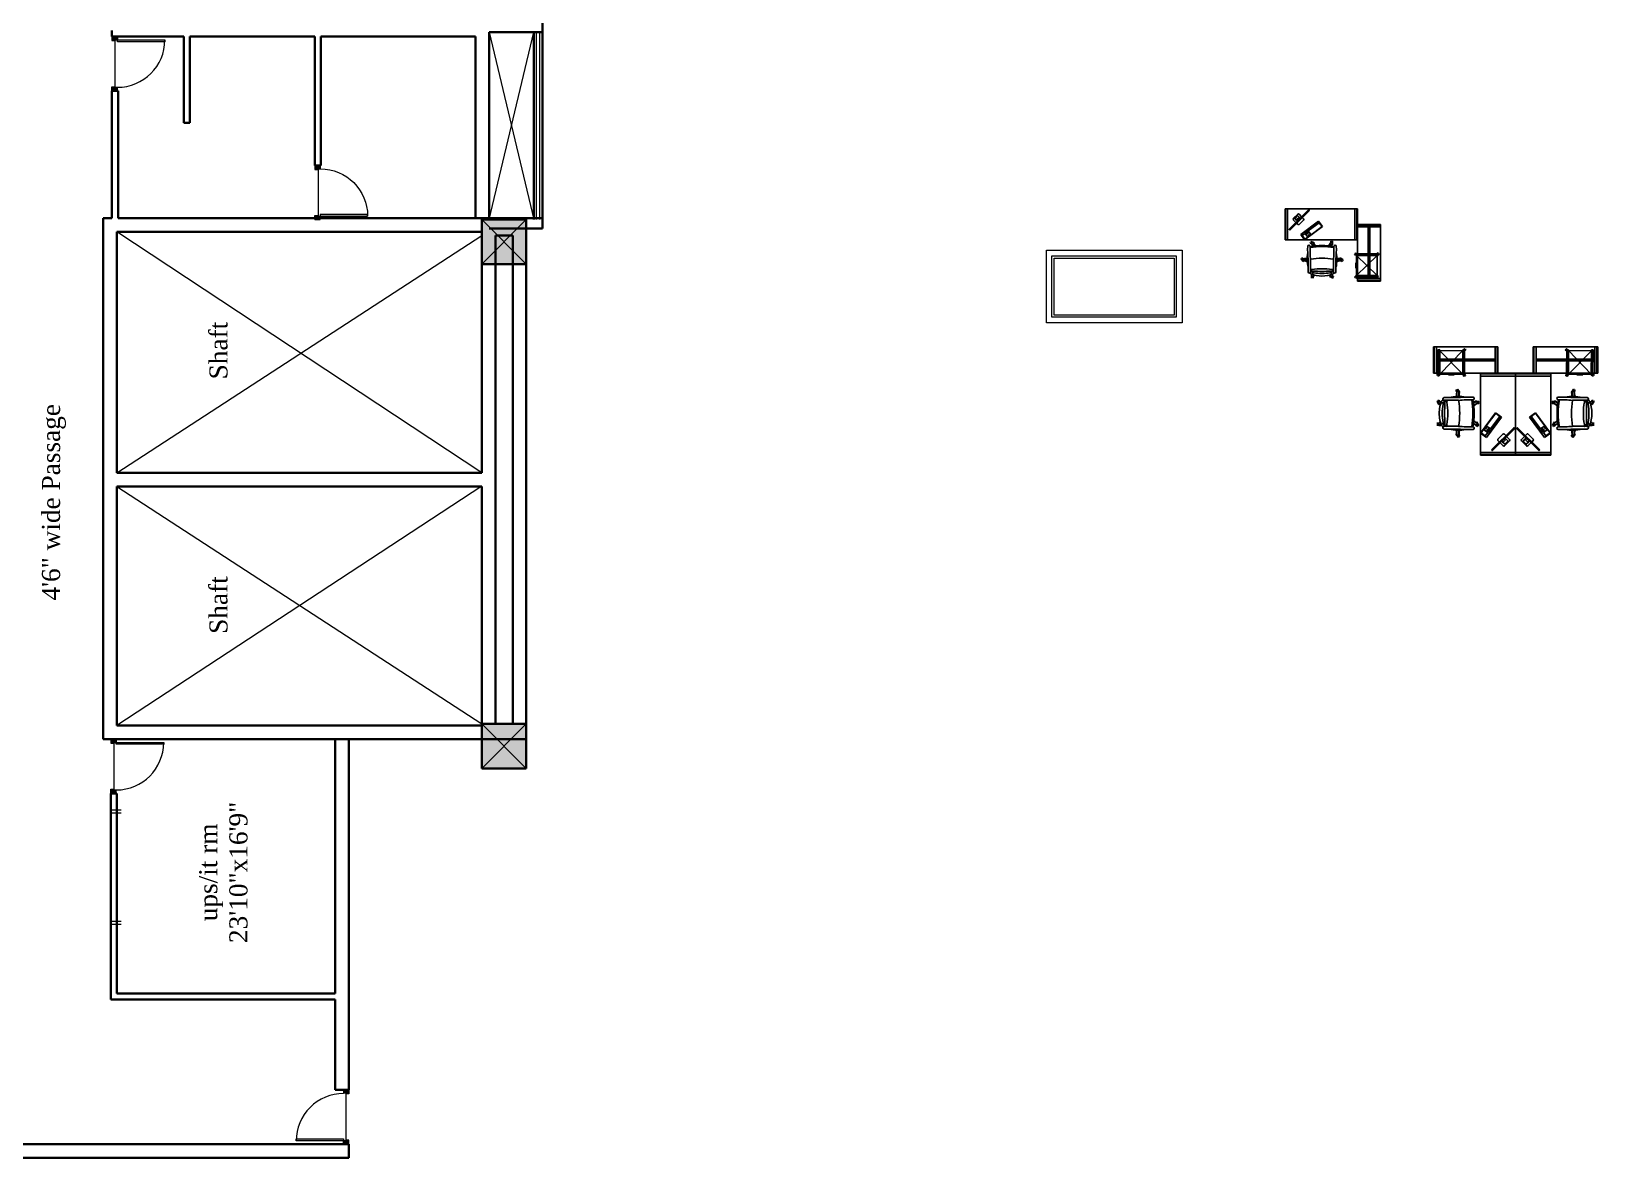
# Model space of a CAD drawing. Header units: inches. Extents: x 327481 to 195042051, y -335014 to 44773228.
# Drawn here: x 367359 to 368398, y -329909 to -329162 of the extents above; entities that cross this region are included whole.
import ezdxf

# ---------------------------------------------------------------- set-up
doc = ezdxf.new("R2010")
doc.units = ezdxf.units.IN
doc.header["$MEASUREMENT"] = 0
doc.linetypes.add('ACAD_ISO10W100', pattern=[18, 12, -3, 0, -3])
for name, color, linetype in [('cad-block.com', 250, 'Continuous'), ('center', 146, 'Continuous'), ('PARTITION', 174, 'Continuous')]:
    doc.layers.add(name, color=color, linetype=linetype)
for name, color, linetype, lineweight in [('column 1', 146, 'Continuous', 30), ('DOOR', 47, 'Continuous', 9), ('ele1', 1, 'Continuous', 13), ('furniture', 251, 'Continuous', 13), ('GLASS', 140, 'Continuous', 5), ('ser.duct', 131, 'Continuous', 5), ('TEXT', 7, 'Continuous', 0), ('WALL', 12, 'Continuous', 30)]:
    doc.layers.add(name, color=color, linetype=linetype, lineweight=lineweight)
doc.styles.get("Standard").update_dxf_attribs({"font": 'times.ttf', "height": 12})

# ---------------------------------------------------------------- blocks, each defined once
blk = doc.blocks.new('RTU')
at = {"layer": 'DOOR'}
for points in [[(2799511, -182811), (2799511, -182874), (2799551, -182874), (2799551, -182886), (2799611, -182886), (2799611, -182811)], [(2798637, -183716, 0.009156), (2798637, -183748), (2799511, -183748), (2799511, -183716)], [(2799611, -183811), (2799611, -183736), (2799551, -183736), (2799551, -183748), (2799511, -183748), (2799511, -183811)]]:
    blk.add_hatch(color=256, dxfattribs=at).paths.add_polyline_path(points)
at = {"layer": 'DOOR', "ltscale": 300}
for p, q in [((2799511, -182811), (2799511, -182874)), ((2799611, -182811), (2799511, -182811)), ((2799551, -182874), (2799511, -182874)), ((2799551, -182874), (2799551, -182886)), ((2799611, -182886), (2799551, -182886)), ((2799551, -182886), (2799551, -183736)), ((2799611, -182811), (2799611, -182886)), ((2798637, -183748), (2798637, -183716)), ((2798637, -183716), (2799511, -183716)), ((2799511, -183748), (2798637, -183748)), ((2799511, -183716), (2799511, -183748)), ((2799511, -183811), (2799511, -183748)), ((2799551, -183748), (2799511, -183748)), ((2799611, -183811), (2799511, -183811)), ((2799611, -183736), (2799551, -183736)), ((2799551, -183748), (2799551, -183736)), ((2799611, -183811), (2799611, -183736))]:
    blk.add_line(p, q, dxfattribs=at)
blk.add_arc((2799511, -183748), 874, 90, 180, dxfattribs=at)
blk = doc.blocks.new('COLUMN1')
at = {"layer": 'column 1'}
h = blk.add_hatch(color=256, dxfattribs=at)
h.paths.add_polyline_path([(1, 1), (0, 1), (0.5, 0.5)])
h.paths.add_polyline_path([(1, 1), (0.5, 0.5), (1, 0)])
h.paths.add_polyline_path([(0.5, 0.5), (0, 0), (1, 0)])
h.paths.add_polyline_path([(0.5, 0.5), (0, 1), (0, 0)])
at = {"layer": 'column 1', "lineweight": 0, "ltscale": 0.3}
for p, q in [((0, 1), (1, 0)), ((0, 0), (1, 1))]:
    blk.add_line(p, q, dxfattribs=at)
at = {"layer": 'column 1', "ltscale": 0.3}
for p, q in [((1, 1), (0, 1)), ((0, 1), (0, 0)), ((1, 0), (1, 1)), ((0, 0), (1, 0))]:
    blk.add_line(p, q, dxfattribs=at)
blk = doc.blocks.new('HFGHGF')
at = {"layer": 'DOOR'}
for points in [[(341497.2, -325932.9), (341499.5, -325932.9), (341499.5, -325931.4), (341499.9, -325931.4), (341499.9, -325929.3), (341497.2, -325929.3)], [(341533.2, -325929.3), (341530.5, -325929.3), (341530.5, -325931.4), (341531, -325931.4), (341531, -325932.9), (341533.2, -325932.9)]]:
    blk.add_hatch(color=256, dxfattribs=at).paths.add_polyline_path(points)
h = blk.add_hatch(color=256, dxfattribs=at)
edge = h.paths.add_edge_path()
edge.add_line((341531, -325932.9), (341529.8, -325932.9))
edge.add_line((341529.8, -325932.9), (341529.8, -325964.3))
edge.add_ellipse((341531, -325932.9), major_axis=(22.2, 22.2), ratio=1, start_angle=222.9017, end_angle=225)
edge.add_line((341531, -325964.3), (341531, -325932.9))
at = {"layer": 'DOOR', "ltscale": 300}
for p, q in [((341497.2, -325929.3), (341499.9, -325929.3)), ((341497.2, -325929.3), (341497.2, -325932.9)), ((341497.2, -325932.9), (341499.5, -325932.9)), ((341499.5, -325931.4), (341499.9, -325931.4)), ((341499.5, -325931.4), (341499.5, -325932.9)), ((341499.9, -325929.3), (341499.9, -325931.4)), ((341499.9, -325931.4), (341530.5, -325931.4)), ((341529.8, -325964.3), (341529.8, -325932.9)), ((341529.8, -325932.9), (341531, -325932.9)), ((341533.2, -325929.3), (341530.5, -325929.3)), ((341530.5, -325929.3), (341530.5, -325931.4)), ((341531, -325931.4), (341530.5, -325931.4)), ((341531, -325931.4), (341531, -325932.9)), ((341533.2, -325932.9), (341531, -325932.9)), ((341531, -325932.9), (341531, -325964.3)), ((341533.2, -325929.3), (341533.2, -325932.9)), ((341531, -325964.3), (341529.8, -325964.3))]:
    blk.add_line(p, q, dxfattribs=at)
blk.add_ellipse((341531, -325932.9), major_axis=(22.2, 22.2), ratio=1, start_param=2.356194, end_param=3.926991, dxfattribs=at)
blk = doc.blocks.new('sefaw')
at = {"layer": 'furniture'}
for points in [[(368032.1, -329306.9), (368032.1, -329396.9), (367983.9, -329396.9), (367983.9, -329306.9)], [(368028.4, -329310.6), (368028.4, -329393.1), (367987.6, -329393.1), (367987.6, -329310.6)], [(368026.9, -329312.1), (368026.9, -329391.6), (367989.1, -329391.6), (367989.1, -329312.1)]]:
    blk.add_lwpolyline(points, close=True, dxfattribs=at)
blk = doc.blocks.new('furn040')
at = {"color": 0, "linetype": 'ByBlock', "ltscale": 100}
for p, q in [((-1394, 0), (-1394, -600)), ((-1394, 0), (-1394, -600)), ((6, 0), (-1394, 0)), ((6, 0), (-1394, 0)), ((-1382, 0), (-1382, -600)), ((-1344, 0), (-1344, -600)), ((-1089, -496), (-744, -238)), ((-944, -426), (-730, -267)), ((-755, -259), (-744, -250)), ((-747, -270), (-755, -259)), ((-735, -262), (-747, -270)), ((-744, -238), (-668, -340)), ((-744, -250), (-735, -262)), ((-730, -267), (-676, -339)), ((-44, 0), (-44, -600)), ((-6, 0), (-6, -600)), ((6, -600), (6, 0)), ((-1014, -597), (-1089, -496)), ((-1063, -517), (-1007, -475)), ((-1010, -588), (-1063, -517)), ((-668, -340), (-1014, -597)), ((-1013, -450), (-967, -415)), ((-1004, -462), (-1013, -450)), ((-1007, -475), (-954, -546)), ((-958, -427), (-1004, -462)), ((-1001, -470), (-949, -432)), ((-985, -492), (-1001, -470)), ((-933, -454), (-985, -492)), ((-967, -415), (-958, -427)), ((-957, -407), (-773, -270)), ((-948, -420), (-957, -407)), ((-956, -531), (-939, -518)), ((-950, -540), (-956, -531)), ((-900, -503), (-950, -540)), ((-949, -432), (-933, -454)), ((-763, -283), (-948, -420)), ((-947, -508), (-932, -497)), ((-939, -518), (-947, -508)), ((-890, -499), (-944, -426)), ((-932, -497), (-924, -507)), ((-924, -507), (-907, -494)), ((-907, -494), (-900, -503)), ((-676, -339), (-890, -499)), ((-773, -270), (-763, -283)), ((456, -300), (6, -300)), ((6, -300), (456, -300)), ((6, -300), (6, -700)), ((6, -700), (6, -300)), ((6, -312), (456, -312)), ((6, -350), (456, -350)), ((6, -410), (6, -440)), ((216, -700), (216, -350)), ((246, -700), (246, -350)), ((416, -300), (446, -300)), ((456, -700), (456, -300)), ((6, -600), (-1394, -600)), ((-954, -546), (-1010, -588)), ((-904, -660), (-898, -649)), ((-877, -675), (-904, -660)), ((-898, -649), (-888, -655)), ((-888, -629), (-893, -639)), ((-893, -639), (-883, -645)), ((-856, -643), (-888, -629)), ((-888, -655), (-878, -660)), ((-883, -645), (-873, -650)), ((-880, -669), (-850, -652)), ((-880, -669), (-852, -718)), ((-826, -661), (-856, -643)), ((-850, -652), (-814, -714)), ((-838, -668), (-832, -671)), ((-832, -671), (-826, -661)), ((-506, -652), (-542, -714)), ((-510, -626), (-499, -626)), ((-510, -657), (-510, -626)), ((-506, -652), (-476, -669)), ((-476, -669), (-505, -718)), ((-499, -626), (-498, -637)), ((-498, -637), (-498, -649)), ((-487, -625), (-487, -637)), ((-476, -625), (-487, -625)), ((-487, -637), (-486, -648)), ((-484, -688), (-484, -695)), ((-484, -695), (-473, -694)), ((-472, -659), (-476, -625)), ((-473, -694), (-472, -659)), ((6, -1400), (6, -700)), ((6, -700), (6, -1400)), ((216, -1350), (216, -700)), ((246, -1350), (246, -700)), ((456, -1400), (456, -700)), ((-1089, -975), (-1082, -966)), ((-1064, -998), (-1089, -975)), ((-1082, -966), (-1073, -973)), ((-1067, -948), (-1074, -957)), ((-1074, -957), (-1066, -964)), ((-1073, -973), (-1065, -980)), ((-1044, -965), (-1067, -948)), ((-1066, -964), (-1057, -972)), ((-1036, -1019), (-1064, -998)), ((-1052, -1001), (-1052, -966)), ((-1052, -966), (-968, -966)), ((-1052, -1001), (-968, -1001)), ((-1038, -1003), (-1029, -1011)), ((-1038, -1003), (-1038, -1003)), ((-1029, -1011), (-1036, -1019)), ((-948, -973), (-948, -1222)), ((-900, -973), (-900, -1208)), ((-456, -973), (-456, -1208)), ((-409, -973), (-409, -1222)), ((-305, -966), (-388, -966)), ((-305, -1001), (-388, -1001)), ((-331, -960), (-324, -950)), ((-325, -964), (-331, -960)), ((-324, -950), (-294, -968)), ((-311, -1002), (-285, -1017)), ((-305, -966), (-305, -1001)), ((-288, -1001), (-298, -995)), ((-294, -968), (-266, -988)), ((-282, -991), (-291, -985)), ((-279, -1007), (-288, -1001)), ((-285, -1017), (-279, -1007)), ((-272, -998), (-282, -991)), ((-266, -988), (-272, -998)), ((-47, -887), (-44, -876)), ((-23, -895), (-47, -887)), ((-44, -876), (-34, -879)), ((-38, -856), (-41, -866)), ((-41, -866), (-31, -869)), ((-8, -863), (-38, -856)), ((-34, -879), (-24, -882)), ((-31, -869), (-23, -871)), ((-24, -1045), (-9, -1045)), ((-24, -1095), (-24, -1045)), ((-23, -870), (407, -872)), ((-23, -900), (-23, -870)), ((-23, -880), (407, -882)), ((407, -902), (-23, -900)), ((-10, -1290), (-8, -900)), ((392, -902), (-10, -1290)), ((12, -870), (-8, -863)), ((-8, -900), (390, -1292)), ((380, -872), (407, -848)), ((392, -902), (390, -1292)), ((406, -863), (399, -870)), ((414, -856), (406, -863)), ((414, -871), (406, -878)), ((407, -848), (414, -856)), ((407, -894), (429, -871)), ((407, -872), (407, -902)), ((407, -894), (407, -894)), ((421, -864), (414, -871)), ((429, -871), (421, -864)), ((-884, -1273), (-884, -1308)), ((-872, -1273), (-884, -1273)), ((-884, -1308), (-881, -1343)), ((-880, -1299), (-862, -1268)), ((-850, -1316), (-880, -1299)), ((-872, -1280), (-872, -1273)), ((-870, -1331), (-870, -1319)), ((-869, -1342), (-870, -1331)), ((-858, -1330), (-859, -1319)), ((-858, -1342), (-858, -1330)), ((-850, -1316), (-829, -1279)), ((-846, -1311), (-846, -1341)), ((-525, -1296), (-530, -1307)), ((-530, -1307), (-500, -1324)), ((-506, -1316), (-528, -1279)), ((-519, -1300), (-525, -1296)), ((-476, -1299), (-506, -1316)), ((-500, -1324), (-469, -1339)), ((-476, -1299), (-494, -1268)), ((-474, -1323), (-483, -1318)), ((-479, -1293), (-453, -1308)), ((-468, -1313), (-478, -1308)), ((-463, -1328), (-474, -1323)), ((-469, -1339), (-463, -1328)), ((-458, -1318), (-468, -1313)), ((-453, -1308), (-458, -1318)), ((-25, -1298), (-47, -1321)), ((-47, -1321), (-39, -1328)), ((-39, -1328), (-32, -1321)), ((-32, -1321), (-25, -1314)), ((-32, -1336), (-24, -1328)), ((405, -1292), (-25, -1290)), ((-25, -1320), (-25, -1290)), ((405, -1312), (-25, -1310)), ((2, -1320), (-25, -1343)), ((405, -1322), (-25, -1320)), ((-24, -1095), (-24, -1095)), ((-24, -1095), (-24, -1095)), ((-24, -1095), (-24, -1145)), ((-24, -1145), (-9, -1145)), ((-24, -1328), (-17, -1321)), ((370, -1322), (389, -1328)), ((405, -1292), (405, -1322)), ((413, -1322), (405, -1320)), ((416, -1312), (406, -1310)), ((-25, -1343), (-32, -1336)), ((6, -1350), (456, -1350)), ((6, -1388), (456, -1388)), ((6, -1400), (456, -1400))]:
    blk.add_line(p, q, dxfattribs=at)
at = {"color": 0, "linetype": 'ByBlock'}
for p, q in [((-1314, -394), (-941, -20)), ((-1233, -211), (-1182, -262)), ((-1169, -222), (-1205, -180)), ((-1201, -175), (-1199, -177)), ((-1200, -175), (-1199, -176)), ((-1165, -204), (-1144, -224)), ((-1165, -204), (-1149, -220)), ((-1165, -204), (-1165, -204)), ((-1163, -206), (-1129, -172)), ((-1160, -134), (-1158, -136)), ((-1159, -134), (-1157, -136)), ((-1112, -166), (-1154, -129)), ((-1131, -170), (-1130, -169)), ((-1131, -170), (-1110, -190)), ((-1130, -169), (-1115, -185)), ((-1123, -102), (-1073, -152)), ((-1059, -167), (-1034, -191)), ((-933, -21), (-941, -20)), ((-1313, -401), (-1314, -394)), ((-1168, -276), (-1144, -300))]:
    blk.add_line(p, q, dxfattribs=at)
for points in [[(-1303, -411), (-923, -31), (-933, -21), (-1313, -401), (-1303, -411)], [(-1233, -187), (-1148, -102)], [(-1205, -180), (-1154, -129)], [(-1199, -177), (-1157, -136)], [(-1199, -176), (-1158, -136)], [(-1119, -300), (-1034, -215)]]:
    blk.add_lwpolyline(points, dxfattribs=at)
for points in [[(-1169, -222, 0.263666), (-1159, -227), (-1156, -226), (-1149, -220)], [(-1112, -166, -0.263666), (-1107, -175), (-1108, -179), (-1115, -185)]]:
    blk.add_lwpolyline(points, format="xyb", dxfattribs=at)
for centre, radius in [((-1230, -190), 1.73), ((-1220, -180), 1.73), ((-1210, -170), 1.73), ((-1200, -160), 1.73), ((-1190, -150), 1.73), ((-1180, -139), 1.73), ((-1170, -129), 1.73), ((-1159, -119), 1.73), ((-1144, -242), 1.14), ((-1093, -191), 1.14)]:
    blk.add_circle(centre, radius, dxfattribs=at)
at = {"color": 0, "linetype": 'ByBlock', "ltscale": 100}
blk.add_circle((191, -1096), 5, dxfattribs=at)
at = {"color": 0, "linetype": 'ByBlock', "ltscale": 0.7}
blk.add_circle((191, -1096), 5, dxfattribs=at)
at = {"color": 0, "linetype": 'ByBlock'}
for centre, start, end in [((-1220, -199), 135, 225), ((-1135, -114), 45, 135), ((-1046, -203), 315, 45), ((-1131, -288), 225, 315)]:
    blk.add_arc(centre, 17.2, start, end, dxfattribs=at)
at = {"color": 0, "linetype": 'ByBlock', "ltscale": 100}
for centre, radius, start, end in [((-931, -730), 25, 23.3646, 166.0119), ((1175, -781), 2131, 178.4583, 185.1431), ((1253, -780), 2162, 178.4274, 185.1186), ((-678, -2045), 1318, 90, 100.0809), ((-678, -2045), 1338, 90, 99.9112), ((1031, 124), 2069, 202.5522, 204.0646), ((-865, -660), 13.3, 30, 210), ((-865, -660), 5.78, 30, 210), ((-2492, -1909), 2069, 35.3389, 37.4478), ((-678, -2045), 1338, 80.0888, 90), ((-678, -2045), 1318, 79.9191, 90), ((1136, -1909), 2069, 142.5522, 144.6611), ((-491, -660), 13.3, 330, 150), ((-2387, 124), 2069, 335.9354, 337.4478), ((-491, -660), 5.78, 330, 150), ((-2610, -780), 2162, 354.8814, 1.5726), ((-425, -730), 25, 13.9881, 156.6354), ((-2531, -781), 2131, 354.8569, 1.5417), ((-1052, -984), 13.3, 90, 270), ((-1052, -984), 5.78, 90, 270), ((-784, -3018), 2069, 95.1232, 97.4478), ((-784, 1050), 2069, 262.5522, 264.9), ((-366, -974), 602, 167.935, 195.1126), ((-678, -2271), 1318, 90, 99.7142), ((-678, -2271), 1318, 80.2858, 90), ((-990, -974), 602, 344.8874, 12.065), ((-573, 1050), 2069, 275.1, 277.4478), ((-573, -3018), 2069, 82.5522, 84.8768), ((-305, -984), 13.3, 270, 90), ((-305, -984), 5.78, 270, 90), ((-12, -880), 12.1, 154.715, 204.8272), ((-12, -880), 12.1, 55.7375, 123.8046), ((395, -882), 12.1, 55.7375, 123.8046), ((-923, -1216), 25, 193.9881, 271.9852), ((-925, -1216), 25.7, 268.5806, 17.7975), ((-874, -1224), 36.8, 198.6123, 238.7576), ((-882, -1239), 20.1, 67.8258, 236.3114), ((-877, -1148), 28.4, 210.9998, 288.2701), ((-846, -1178), 54.2, 179.478, 228.8422), ((-859, -1165), 43, 196.9411, 273.1092), ((-679, -774), 527, 245.9635, 270.0368), ((1031, -2092), 2069, 156.4846, 157.4478), ((-865, -1307), 13.3, 150, 330), ((-821, -1142), 94.8, 235.4751, 262.4619), ((-865, -1307), 5.78, 150, 330), ((-701, -1942), 785, 88.3552, 102.2414), ((-841, -1255), 20.1, 67.8258, 236.3114), ((-802, -3862), 2654, 87.3318, 91.193), ((-2492, -58), 2069, 322.5522, 323.7681), ((-667, -325), 926, 259.6746, 269.3108), ((-555, -3862), 2654, 88.807, 92.6682), ((-689, -325), 926, 270.6892, 280.3254), ((-678, -774), 527, 269.9632, 294.0365), ((-655, -1942), 785, 77.7586, 91.6448), ((1136, -58), 2069, 216.2319, 217.4478), ((-536, -1142), 94.8, 277.5381, 304.5249), ((-516, -1255), 20.1, 303.6886, 112.1742), ((-491, -1307), 13.3, 210, 30), ((-497, -1165), 43, 266.8908, 343.0589), ((-491, -1307), 5.78, 210, 30), ((-2387, -2092), 2069, 22.5522, 23.5154), ((-480, -1148), 28.4, 251.7299, 329.0002), ((-474, -1239), 20.1, 303.6886, 112.1742), ((-510, -1178), 54.2, 311.1578, 0.522), ((-482, -1224), 36.8, 301.2424, 341.3877), ((-431, -1216), 25.7, 162.2025, 271.4194), ((-433, -1216), 25, 268.0148, 346.0119), ((-13, -1310), 12.1, 235.7375, 303.8046), ((394, -1312), 12.1, 235.7375, 303.8046), ((394, -1312), 12.1, 334.715, 24.8272)]:
    blk.add_arc(centre, radius, start, end, dxfattribs=at)

msp = doc.modelspace()

# ---------------------------------------------------------------- linework, layer by layer
at = {"layer": 'ele1', "ltscale": 0.3}
for p, q in [((367691.934, -329286.554), (367691.937, -329162.093)), ((367697.843, -329286.554), (367697.845, -329162.093)), ((367657.442, -329454.77), (367415.142, -329294.58)), ((367415.142, -329454.77), (367657.442, -329297.205)), ((367657.442, -329463.508), (367415.142, -329622.405)), ((367415.142, -329463.83), (367657.461, -329621.38))]:
    msp.add_line(p, q, dxfattribs=at)
at = {"layer": 'GLASS', "ltscale": 0.3}
for p, q in [((367693.783, -329286.554), (367693.786, -329162.093)), ((367695.869, -329286.554), (367695.872, -329162.093))]:
    msp.add_line(p, q, dxfattribs=at)
at = {"layer": 'PARTITION', "lineweight": 0}
for p, q in [((367411.288, -329678.401), (367418.174, -329678.401)), ((367411.288, -329680.401), (367418.174, -329680.401)), ((367411.288, -329752.401), (367418.174, -329752.401)), ((367411.288, -329754.401), (367418.174, -329754.401))]:
    msp.add_line(p, q, dxfattribs=at)
at = {"layer": 'ser.duct', "linetype": 'ACAD_ISO10W100', "ltscale": 400}
for p, q in [((367662.386, -329286.554), (367691.937, -329162.093)), ((367662.389, -329162.093), (367691.934, -329286.554))]:
    msp.add_line(p, q, dxfattribs=at)
at = {"layer": 'WALL'}
for p, q in [((367697.845, -329156.184), (367697.845, -329162.093)), ((367412.034, -329164.99), (367412.035, -329160.987)), ((367459.671, -329164.99), (367412.034, -329164.99)), ((367459.671, -329222.351), (367459.671, -329164.99)), ((367546.606, -329164.991), (367463.671, -329164.99)), ((367463.671, -329222.351), (367463.671, -329164.99)), ((367546.606, -329250.554), (367546.606, -329164.991)), ((367653.328, -329164.992), (367550.595, -329164.991)), ((367550.597, -329250.554), (367550.595, -329164.991)), ((367653.328, -329164.992), (367653.328, -329285.52)), ((367662.384, -329162.093), (367697.845, -329162.093)), ((367662.386, -329286.554), (367662.389, -329162.093)), ((367691.934, -329286.554), (367691.937, -329162.093)), ((367697.843, -329286.554), (367697.845, -329162.093)), ((367412.034, -329200.99), (367416.024, -329200.989)), ((367412.039, -329285.52), (367412.037, -329200.99)), ((367416.026, -329285.52), (367416.024, -329200.989)), ((367459.671, -329222.351), (367463.671, -329222.351)), ((367546.606, -329250.554), (367550.597, -329250.554)), ((367406.082, -329631.48), (367406.082, -329285.52)), ((367406.082, -329285.52), (367412.039, -329285.52)), ((367416.026, -329285.52), (367697.843, -329285.52)), ((367662.386, -329292.463), (367697.843, -329292.463)), ((367687.005, -329630.455), (367687.002, -329292.463)), ((367697.843, -329286.554), (367697.843, -329292.463)), ((367415.142, -329454.77), (367415.142, -329294.58)), ((367415.142, -329294.58), (367657.461, -329294.58)), ((367657.461, -329454.77), (367657.461, -329295.614)), ((367666.502, -329297.205), (367666.502, -329621.395)), ((367666.502, -329297.205), (367677.945, -329297.205)), ((367677.945, -329297.205), (367677.945, -329621.395)), ((367415.142, -329454.77), (367657.442, -329454.77)), ((367415.142, -329622.405), (367415.142, -329463.83)), ((367415.142, -329463.83), (367657.442, -329463.83)), ((367657.461, -329621.38), (367657.461, -329463.83)), ((367415.142, -329622.405), (367657.461, -329622.405)), ((367657.461, -329621.395), (367657.461, -329621.38)), ((367666.502, -329621.395), (367677.945, -329621.395)), ((367406.082, -329631.48), (367687.005, -329631.48)), ((367560.208, -329631.48), (367560.208, -329800.4)), ((367569.268, -329864.4), (367569.268, -329631.48)), ((367677.945, -329650.924), (367687.005, -329650.924)), ((367411.288, -329804.4), (367411.288, -329667.48)), ((367411.288, -329667.48), (367415.288, -329667.48)), ((367415.288, -329800.4), (367415.288, -329667.48)), ((367560.208, -329800.4), (367415.288, -329800.4)), ((367560.208, -329804.4), (367411.288, -329804.4)), ((367560.208, -329804.4), (367560.208, -329864.4)), ((367569.268, -329864.4), (367560.208, -329864.4)), ((367569.268, -329900.4), (366617.631, -329900.4)), ((367569.268, -329909.382), (367569.268, -329900.4)), ((367569.268, -329909.382), (366626.368, -329909.382)), ((367560.208, -329909.382), (366626.428, -329909.382))]:
    msp.add_line(p, q, dxfattribs=at)

# ---------------------------------------------------------------- block references
at = {"layer": 'cad-block.com', "xscale": 0.03428571428571429, "yscale": 0.03428571428571429, "zscale": 0.03428571428571429}
msp.add_blockref('furn040', (368238.307, -329279.459), dxfattribs=at)
at = {"layer": 'cad-block.com', "yscale": 0.0389195758130585, "zscale": 0.0389195758130585}
for xscale, rotation in [(-0.0389195758130585, 270), (0.0389195758130585, 90)]:
    msp.add_blockref('furn040', (368343.521, -329388.779), dxfattribs=dict(at, xscale=xscale, rotation=rotation))
at = {"layer": 'center', "lineweight": 25, "xscale": 29.5434782608645, "yscale": 29.5434782608645, "zscale": 39.3913043478359, "rotation": 90}
msp.add_blockref('COLUMN1', (367687.005, -329316.098), dxfattribs=at)
at = {"layer": 'center', "xscale": -29.5434782608645, "yscale": 29.5434782608645, "zscale": 39.3913043478359, "rotation": 270}
msp.add_blockref('COLUMN1', (367657.461, -329650.924), dxfattribs=at)
at = {"layer": 'DOOR', "xscale": 0.03599999996367842, "yscale": 0.03599999996367842, "zscale": 0.03599999996367842, "rotation": 180}
for p in [(468198.019, -335782.196), (468197.273, -336248.687)]:
    msp.add_blockref('RTU', p, dxfattribs=at)
at = {"layer": 'DOOR', "xscale": -0.03599999996367842, "yscale": 0.03599999996367842, "zscale": 0.03599999995395007}
msp.add_blockref('RTU', (468332.591, -322669.348), dxfattribs=at)
at = {"layer": 'furniture', "rotation": 270}
msp.add_blockref('HFGHGF', (693498.546, 11632.849), dxfattribs=at)
at = {"layer": 'WALL', "lineweight": 0, "rotation": 90}
msp.add_blockref('sefaw', (38725.271, -697339.021), dxfattribs=at)

# ---------------------------------------------------------------- texts
at = {"layer": 'TEXT', "color": 0, "char_height": 12, "width": 37.42754, "attachment_point": 1, "rotation": 90}
for insert in [(367476.681, -329392.631), (367476.681, -329561.633)]:
    msp.add_mtext('Shaft', dxfattribs=dict(at, insert=insert))
at = {"layer": 'TEXT', "linetype": 'ByBlock', "lineweight": 30, "char_height": 12, "attachment_point": 2, "rotation": 90}
for s, insert, width in [('4\'6" wide Passage', (367365.552, -329474.253), 357.74515), ('ups/it rm \\P23\'10"x16\'9"', (367469.903, -329719.961), 186.36533)]:
    msp.add_mtext(s, dxfattribs=dict(at, insert=insert, width=width))

doc.saveas('drawing.dxf')
